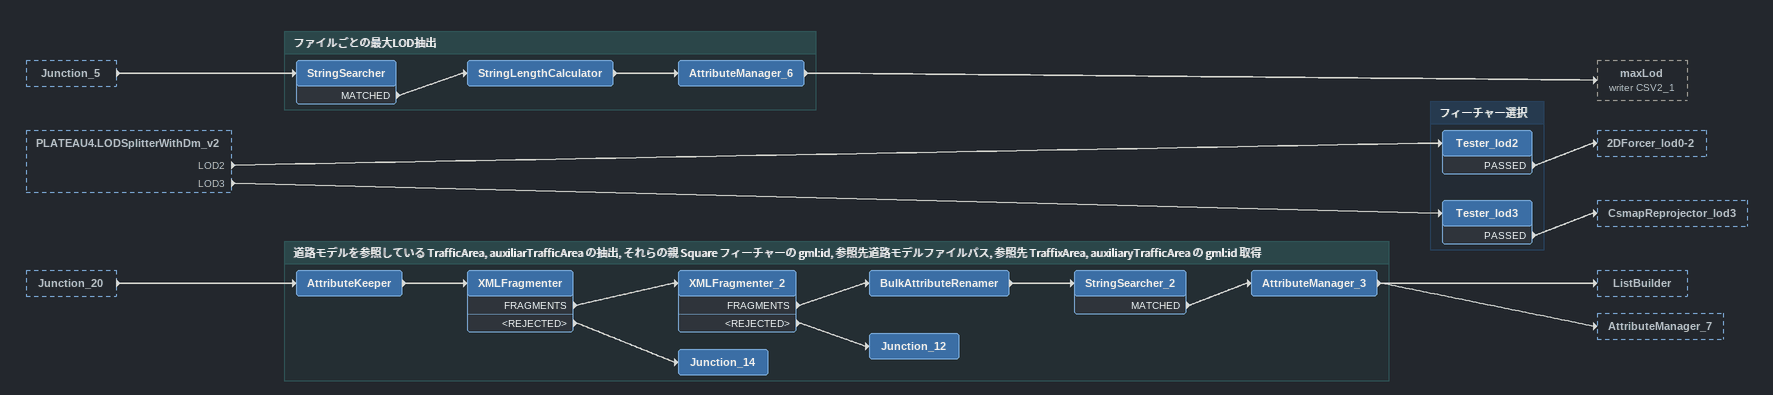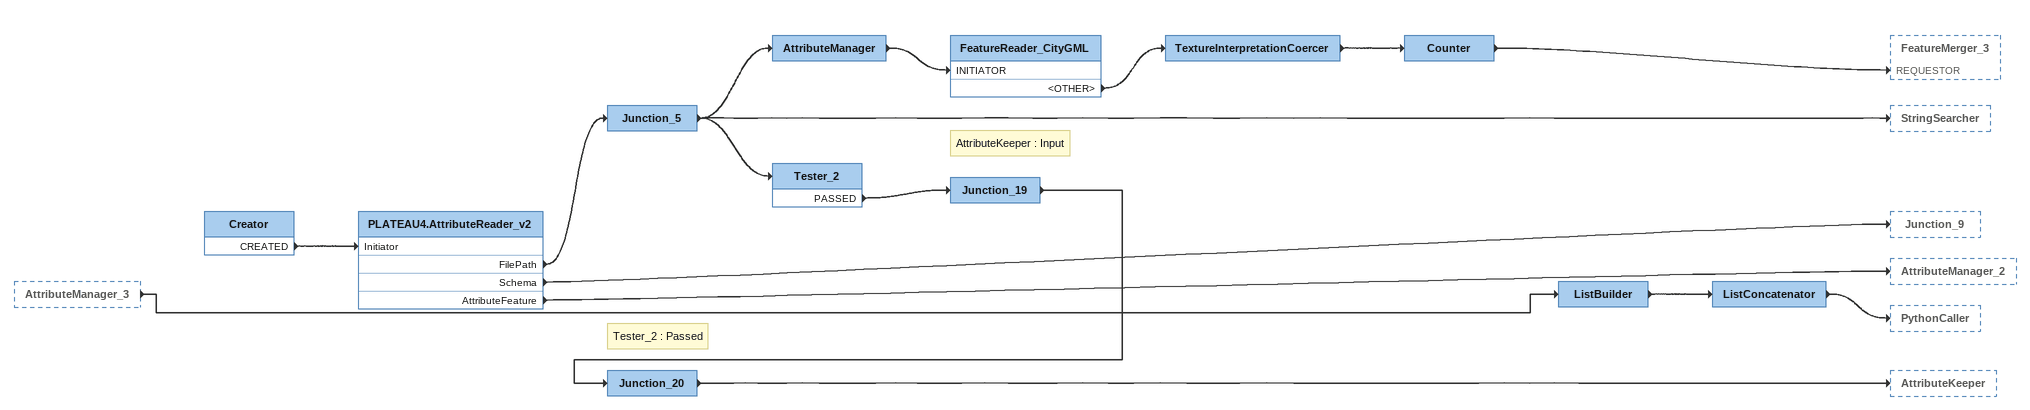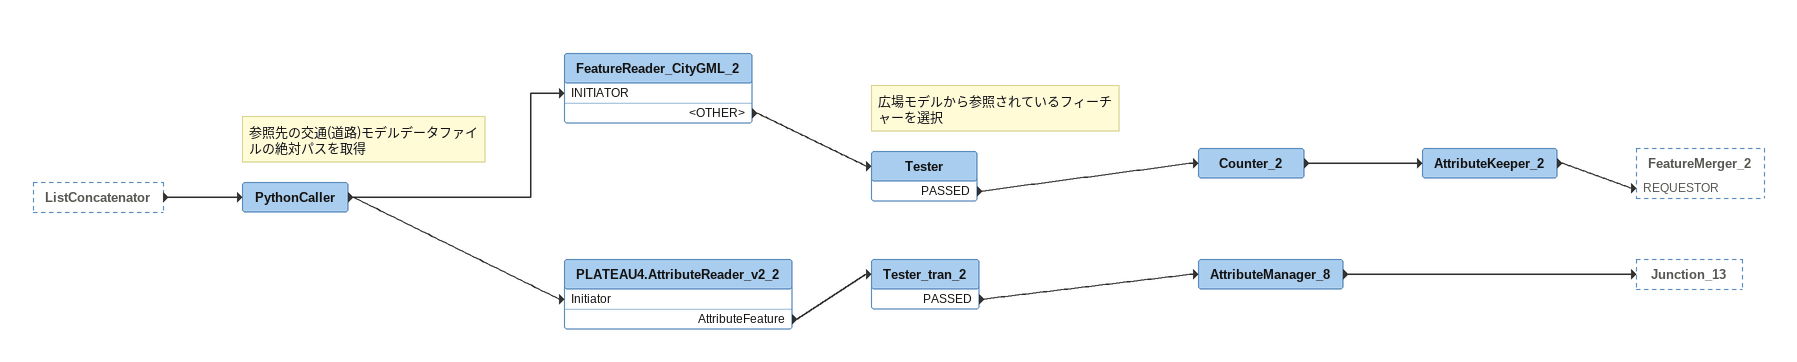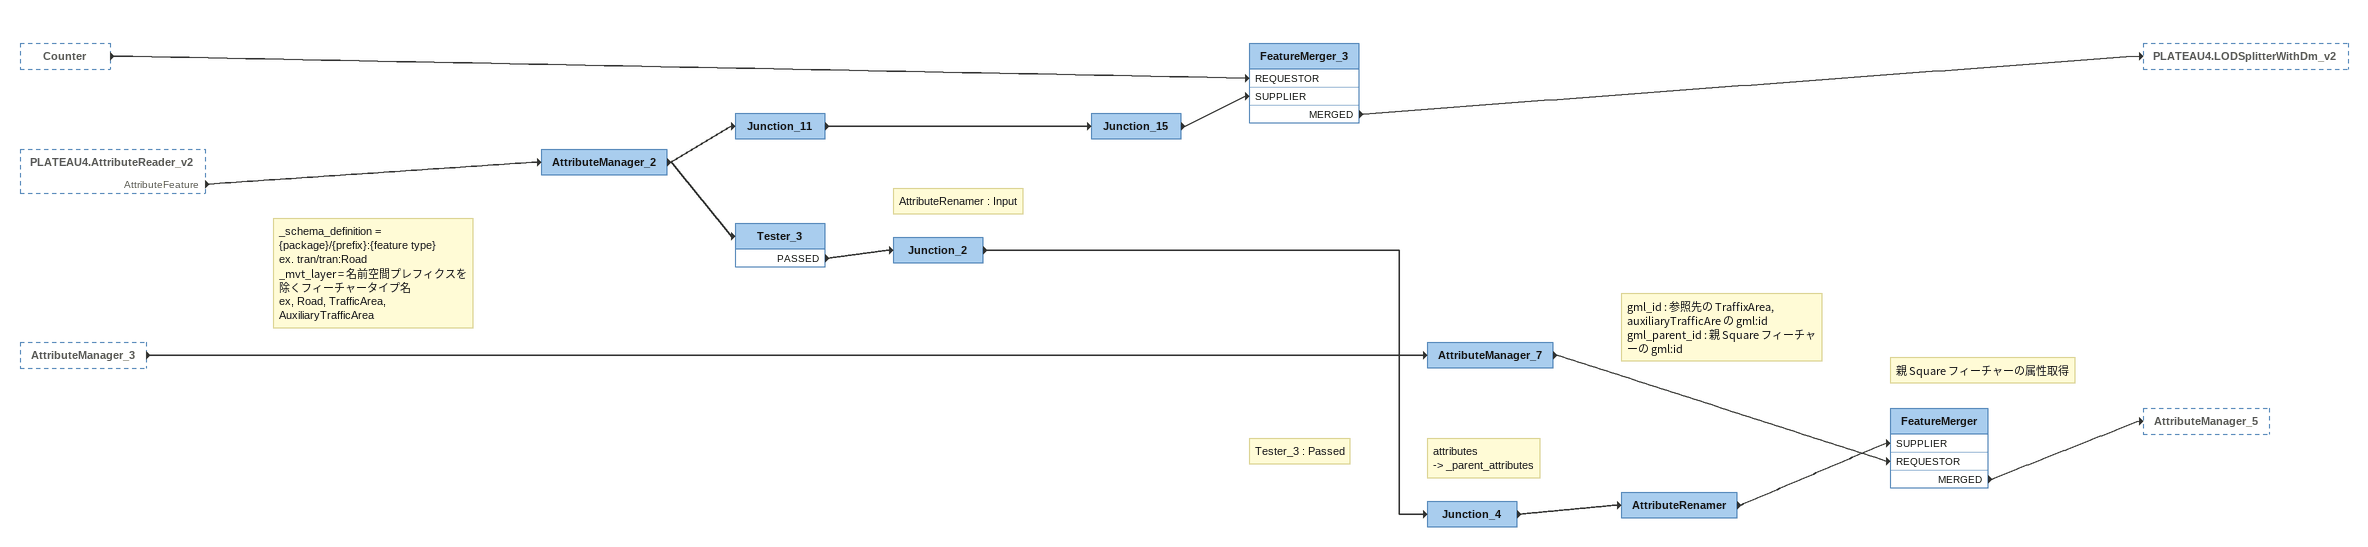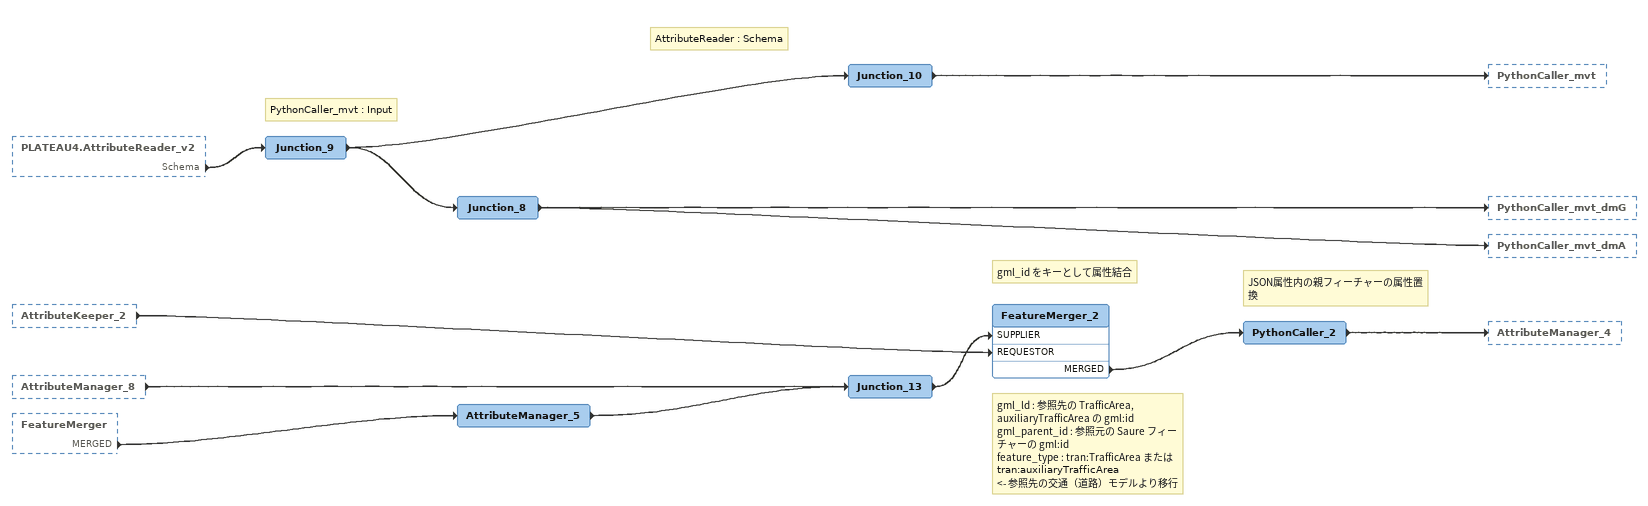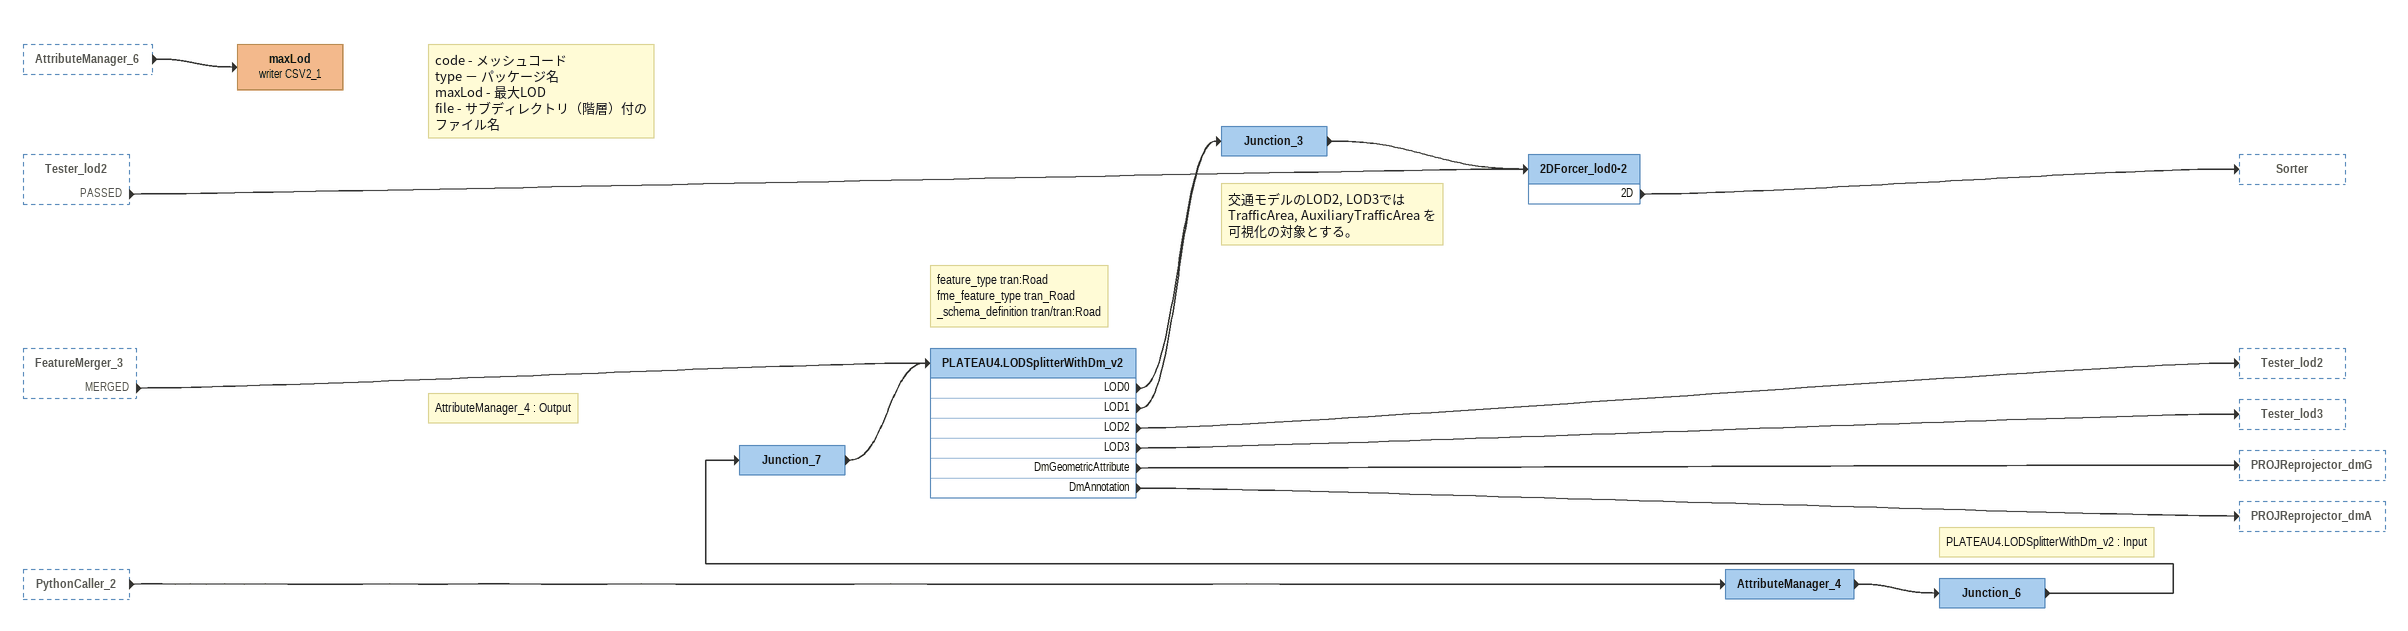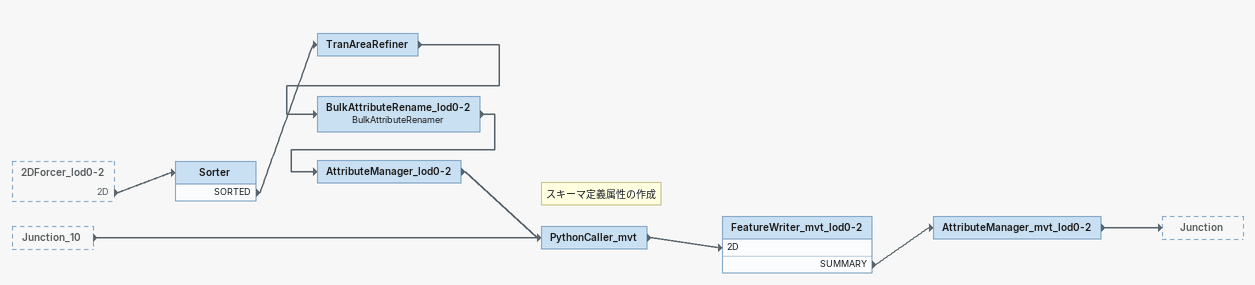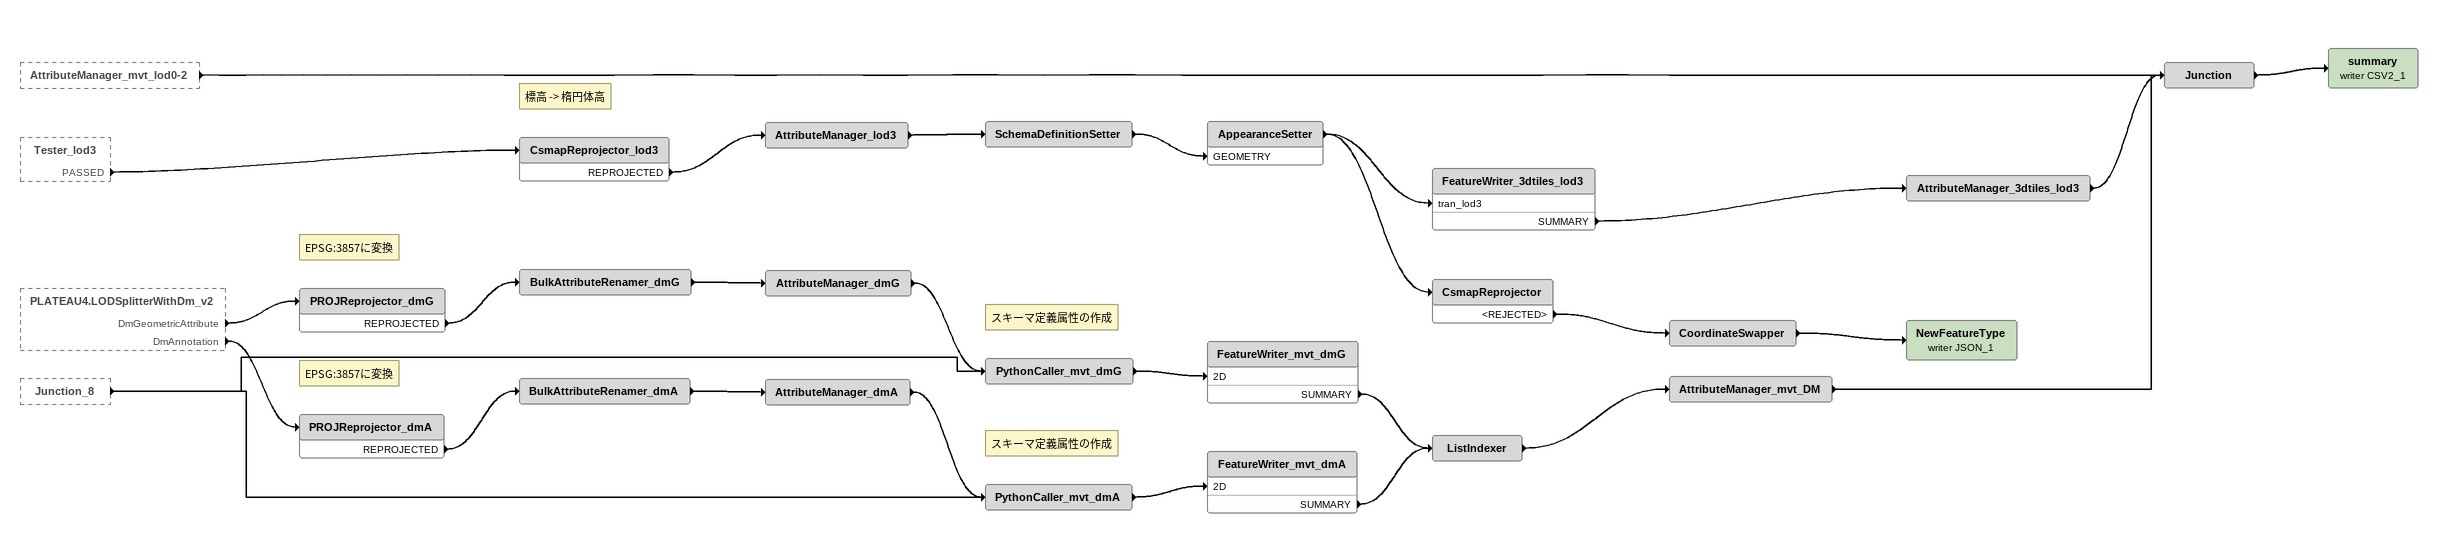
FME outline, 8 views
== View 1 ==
Junction_5 [outside]
    -> StringSearcher
PLATEAU4.LODSplitterWithDm_v2 [outside]
    LOD2 -> Tester_lod2
    LOD3 -> Tester_lod3
Junction_20 [outside]
    -> AttributeKeeper

Bookmark: ファイルごとの最大LOD抽出
StringSearcher
    MATCHED -> StringLengthCalculator
StringLengthCalculator
    -> AttributeManager_6
AttributeManager_6
    -> maxLod (writer CSV2_1)

Bookmark: 道路モデルを参照している TrafficArea, auxiliarTrafficArea の抽出, それらの親 Square フィーチャーの gml:id, 参照先道路モデルファイルパス, 参照先 TraffixArea, auxiliaryTrafficArea の gml:id 取得
AttributeKeeper
    -> XMLFragmenter
XMLFragmenter
    FRAGMENTS -> XMLFragmenter_2
    <REJECTED> -> Junction_14
XMLFragmenter_2
    FRAGMENTS -> BulkAttributeRenamer
    <REJECTED> -> Junction_12
BulkAttributeRenamer
    -> StringSearcher_2
StringSearcher_2
    MATCHED -> AttributeManager_3
AttributeManager_3
    -> ListBuilder
    -> AttributeManager_7
Junction_12
Junction_14

Bookmark: フィーチャー選択
Tester_lod2
    PASSED -> 2DForcer_lod0-2
Tester_lod3
    PASSED -> CsmapReprojector_lod3

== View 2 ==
AttributeManager_3 [outside]
    -> ListBuilder
Creator
    CREATED -> PLATEAU4.AttributeReader_v2 [Initiator]
PLATEAU4.AttributeReader_v2
    FilePath -> Junction_5
    Schema -> Junction_9
    AttributeFeature -> AttributeManager_2
Junction_5
    -> StringSearcher
    -> AttributeManager
    -> Tester_2
AttributeManager
    -> FeatureReader_CityGML [INITIATOR]
FeatureReader_CityGML
    <OTHER> -> TextureInterpretationCoercer
TextureInterpretationCoercer
    -> Counter
Counter
    -> FeatureMerger_3 [REQUESTOR]
Tester_2
    PASSED -> Junction_19
Note: AttributeKeeper : Input
Junction_19
    -> Junction_20
Note: Tester_2 : Passed
Junction_20
    -> AttributeKeeper
ListBuilder
    -> ListConcatenator
ListConcatenator
    -> PythonCaller

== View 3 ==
ListConcatenator [outside]
    -> PythonCaller
Note: 参照先の交通(道路)モデルデータファイルの絶対パスを取得
PythonCaller
    -> FeatureReader_CityGML_2 [INITIATOR]
    -> PLATEAU4.AttributeReader_v2_2 [Initiator]
FeatureReader_CityGML_2
    <OTHER> -> Tester
Note: 広場モデルから参照されているフィーチャーを選択
Tester
    PASSED -> Counter_2
Counter_2
    -> AttributeKeeper_2
AttributeKeeper_2
    -> FeatureMerger_2 [REQUESTOR]
PLATEAU4.AttributeReader_v2_2
    AttributeFeature -> Tester_tran_2
Tester_tran_2
    PASSED -> AttributeManager_8
AttributeManager_8
    -> Junction_13

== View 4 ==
Counter [outside]
    -> FeatureMerger_3 [REQUESTOR]
PLATEAU4.AttributeReader_v2 [outside]
    AttributeFeature -> AttributeManager_2
AttributeManager_3 [outside]
    -> AttributeManager_7
Note: gml_id : 参照先の TraffixArea, auxiliaryTrafficAre の gml:id / gml_parent_id : 親 Square フィーチャーの gml:id
AttributeManager_7
    -> FeatureMerger [REQUESTOR]
Note: _schema_definition = {package}/{prefix}:{feature type} / ex. tran/tran:Road / _mvt_layer = 名前空間プレフィクスを除くフィーチャータイプ名 / ex, Road, TrafficArea, AuxiliaryTrafficArea
AttributeManager_2
    -> Tester_3
    -> Junction_11
Junction_11
    -> Junction_15
Junction_15
    -> FeatureMerger_3 [SUPPLIER]
FeatureMerger_3
    MERGED -> PLATEAU4.LODSplitterWithDm_v2
Tester_3
    PASSED -> Junction_2
Note: AttributeRenamer : Input
Junction_2
    -> Junction_4
Note: Tester_3 : Passed
Junction_4
    -> AttributeRenamer
Note: attributes / -> _parent_attributes
AttributeRenamer
    -> FeatureMerger [SUPPLIER]
Note: 親 Square フィーチャーの属性取得
FeatureMerger
    MERGED -> AttributeManager_5

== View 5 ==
PLATEAU4.AttributeReader_v2 [outside]
    Schema -> Junction_9
AttributeKeeper_2 [outside]
    -> FeatureMerger_2 [REQUESTOR]
AttributeManager_8 [outside]
    -> Junction_13
FeatureMerger [outside]
    MERGED -> AttributeManager_5
Note: PythonCaller_mvt : Input
Junction_9
    -> Junction_10
    -> Junction_8
Note: AttributeReader : Schema
Junction_10
    -> PythonCaller_mvt
Junction_8
    -> PythonCaller_mvt_dmG
    -> PythonCaller_mvt_dmA
AttributeManager_5
    -> Junction_13
Junction_13
    -> FeatureMerger_2 [SUPPLIER]
Note: gml_id をキーとして属性結合
Note: gml_ld : 参照先の TrafficArea, auxiliaryTrafficArea の gml:id / gml_parent_id : 参照元の Saure フィーチャーの gml:id / feature_type : tran:TrafficArea または tran:auxiliaryTrafficArea / <- 参照先の交通（道路）モデルより移行
FeatureMerger_2
    MERGED -> PythonCaller_2
Note: JSON属性内の親フィーチャーの属性置換
PythonCaller_2
    -> AttributeManager_4

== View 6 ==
AttributeManager_6 [outside]
    -> maxLod (writer CSV2_1)
Tester_lod2 [outside]
    PASSED -> 2DForcer_lod0-2
FeatureMerger_3 [outside]
    MERGED -> PLATEAU4.LODSplitterWithDm_v2
PythonCaller_2 [outside]
    -> AttributeManager_4
Note: code - メッシュコード / type － パッケージ名 / maxLod - 最大LOD / file - サブディレクトリ（階層）付のファイル名
maxLod (writer CSV2_1)
AttributeManager_4
    -> Junction_6
Note: PLATEAU4.LODSplitterWithDm_v2 : Input
Junction_6
    -> Junction_7
Note: AttributeManager_4 : Output
Junction_7
    -> PLATEAU4.LODSplitterWithDm_v2
Note: feature_type tran:Road / fme_feature_type tran_Road / _schema_definition tran/tran:Road
PLATEAU4.LODSplitterWithDm_v2
    LOD0 -> Junction_3
    LOD1 -> Junction_3
    LOD2 -> Tester_lod2
    LOD3 -> Tester_lod3
    DmGeometricAttribute -> PROJReprojector_dmG
    DmAnnotation -> PROJReprojector_dmA
Note: 交通モデルのLOD2, LOD3では TrafficArea, AuxiliaryTrafficArea を可視化の対象とする。
Junction_3
    -> 2DForcer_lod0-2
2DForcer_lod0-2
    2D -> Sorter

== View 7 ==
2DForcer_lod0-2 [outside]
    2D -> Sorter
Junction_10 [outside]
    -> PythonCaller_mvt
Sorter
    SORTED -> TranAreaRefiner
TranAreaRefiner
    -> BulkAttributeRename_lod0-2
BulkAttributeRename_lod0-2: BulkAttributeRenamer
    -> AttributeManager_lod0-2
AttributeManager_lod0-2
    -> PythonCaller_mvt
Note: スキーマ定義属性の作成
PythonCaller_mvt
    -> FeatureWriter_mvt_lod0-2 [2D]
FeatureWriter_mvt_lod0-2
    SUMMARY -> AttributeManager_mvt_lod0-2
AttributeManager_mvt_lod0-2
    -> Junction

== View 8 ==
AttributeManager_mvt_lod0-2 [outside]
    -> Junction
Tester_lod3 [outside]
    PASSED -> CsmapReprojector_lod3
PLATEAU4.LODSplitterWithDm_v2 [outside]
    DmGeometricAttribute -> PROJReprojector_dmG
    DmAnnotation -> PROJReprojector_dmA
Junction_8 [outside]
    -> PythonCaller_mvt_dmG
    -> PythonCaller_mvt_dmA
Note: 標高 -> 楕円体高
CsmapReprojector_lod3
    REPROJECTED -> AttributeManager_lod3
AttributeManager_lod3
    -> SchemaDefinitionSetter
SchemaDefinitionSetter
    -> AppearanceSetter [GEOMETRY]
AppearanceSetter
    -> FeatureWriter_3dtiles_lod3 [tran_lod3]
    -> CsmapReprojector
FeatureWriter_3dtiles_lod3
    SUMMARY -> AttributeManager_3dtiles_lod3
AttributeManager_3dtiles_lod3
    -> Junction
CsmapReprojector
    <REJECTED> -> CoordinateSwapper
CoordinateSwapper
    -> NewFeatureType (writer JSON_1)
NewFeatureType (writer JSON_1)
Note: EPSG:3857に変換
PROJReprojector_dmG
    REPROJECTED -> BulkAttributeRenamer_dmG
BulkAttributeRenamer_dmG
    -> AttributeManager_dmG
AttributeManager_dmG
    -> PythonCaller_mvt_dmG
Note: スキーマ定義属性の作成
PythonCaller_mvt_dmG
    -> FeatureWriter_mvt_dmG [2D]
FeatureWriter_mvt_dmG
    SUMMARY -> ListIndexer
Note: EPSG:3857に変換
PROJReprojector_dmA
    REPROJECTED -> BulkAttributeRenamer_dmA
BulkAttributeRenamer_dmA
    -> AttributeManager_dmA
AttributeManager_dmA
    -> PythonCaller_mvt_dmA
Note: スキーマ定義属性の作成
PythonCaller_mvt_dmA
    -> FeatureWriter_mvt_dmA [2D]
FeatureWriter_mvt_dmA
    SUMMARY -> ListIndexer
ListIndexer
    -> AttributeManager_mvt_DM
AttributeManager_mvt_DM
    -> Junction
Junction
    -> summary (writer CSV2_1)
summary (writer CSV2_1)
